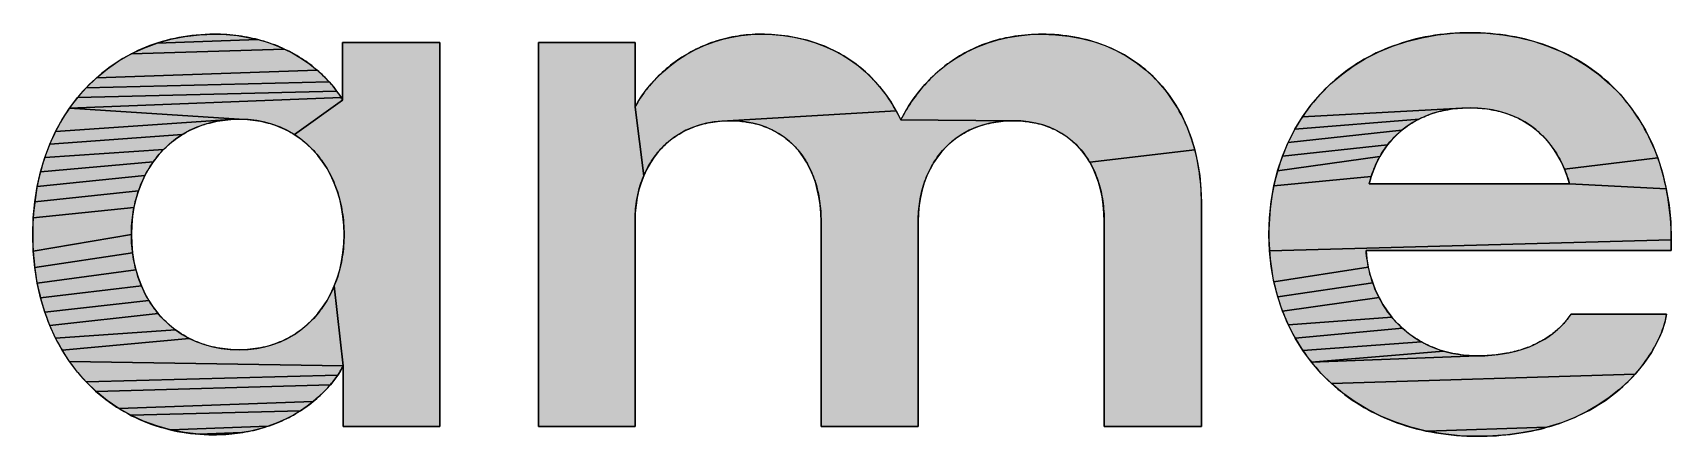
# Model space of a CAD drawing. Header units: millimetres. Extents: x 0 to 420, y 0 to 297.
# Drawn here: x 349.6 to 364.6, y 52.1 to 55.8 of the extents above; entities that cross this region are included whole.
import ezdxf

# ---------------------------------------------------------------- set-up
doc = ezdxf.new("R2010")
doc.units = ezdxf.units.MM
doc.header["$LTSCALE"] = 23.1
doc.layers.get('0').update_dxf_attribs({"linetype": 'CONTINUOUS'})

msp = doc.modelspace()

# ---------------------------------------------------------------- hatches: boundary and pattern name
at = {"linetype": 'CONTINUOUS'}
for points in [[(351.747, 55.714), (351.827, 55.685), (351.903, 55.652), (350.499, 55.607), (350.616, 55.661), (350.737, 55.706), (351.661, 55.739)], [(351.125, 55.782), (351.26, 55.788), (351.369, 55.784), (351.472, 55.775), (351.569, 55.759), (351.661, 55.739), (350.737, 55.706), (350.863, 55.741), (350.992, 55.767)], [(352.435, 55.183), (352.435, 55.711), (353.325, 55.711), (353.325, 52.193), (352.442, 52.193), (352.442, 52.749), (352.36, 53.481), (352.386, 53.553), (352.409, 53.628), (352.426, 53.705), (352.439, 53.785), (352.446, 53.868), (352.449, 53.952), (352.446, 54.037), (352.439, 54.119), (352.426, 54.199), (352.409, 54.276), (352.386, 54.351), (352.36, 54.423), (352.328, 54.492), (352.293, 54.557), (352.253, 54.619), (352.209, 54.677), (352.161, 54.731), (352.109, 54.781), (352.054, 54.827), (351.995, 54.868)], [(355.114, 54.07), (355.114, 52.193), (354.231, 52.193), (354.231, 55.711), (355.114, 55.711), (355.114, 55.12), (355.194, 54.491), (355.17, 54.427), (355.15, 54.361), (355.134, 54.292), (355.123, 54.221), (355.116, 54.147)], [(356.268, 55.788), (356.372, 55.784), (356.473, 55.775), (356.571, 55.76), (356.666, 55.738), (356.757, 55.712), (356.845, 55.679), (356.929, 55.641), (357.01, 55.598), (357.086, 55.55), (357.159, 55.497), (357.228, 55.439), (357.292, 55.377), (357.352, 55.31), (357.408, 55.239), (357.459, 55.164), (357.505, 55.085), (355.909, 54.992), (355.837, 54.985), (355.768, 54.972), (355.702, 54.955), (355.639, 54.933), (355.58, 54.907), (355.523, 54.876), (355.469, 54.841), (355.419, 54.802), (355.372, 54.759), (355.329, 54.712), (355.29, 54.662), (355.254, 54.608), (355.222, 54.551), (355.194, 54.491), (355.114, 55.12), (355.142, 55.17), (355.175, 55.223), (355.215, 55.277), (355.261, 55.333), (355.313, 55.389), (355.37, 55.444), (355.434, 55.498), (355.503, 55.55), (355.578, 55.599), (355.66, 55.644), (355.747, 55.685), (355.839, 55.719), (355.918, 55.743), (356, 55.762), (356.085, 55.776), (356.175, 55.785)], [(358.84, 55.788), (358.965, 55.783), (359.086, 55.77), (359.201, 55.749), (359.312, 55.72), (359.418, 55.683), (359.519, 55.638), (359.614, 55.587), (359.704, 55.528), (359.789, 55.462), (359.867, 55.391), (359.94, 55.312), (360.006, 55.228), (360.066, 55.138), (360.12, 55.043), (360.167, 54.942), (360.207, 54.837), (360.24, 54.727), (359.278, 54.614), (359.244, 54.668), (359.206, 54.718), (359.165, 54.764), (359.121, 54.806), (359.072, 54.845), (359.021, 54.879), (358.967, 54.909), (358.909, 54.935), (358.848, 54.956), (358.784, 54.973), (358.718, 54.985), (358.648, 54.993), (358.576, 54.995), (357.547, 55.002), (357.58, 55.064), (357.618, 55.128), (357.662, 55.193), (357.712, 55.26), (357.768, 55.326), (357.83, 55.391), (357.899, 55.454), (357.975, 55.515), (358.057, 55.571), (358.146, 55.623), (358.243, 55.67), (358.347, 55.71), (358.436, 55.737), (358.529, 55.758), (358.628, 55.774), (358.731, 55.784)], [(362.609, 55.796), (362.761, 55.801), (362.913, 55.796), (363.061, 55.781), (363.204, 55.757), (363.342, 55.723), (363.474, 55.679), (363.6, 55.627), (363.72, 55.566), (363.834, 55.496), (363.941, 55.418), (364.041, 55.331), (364.134, 55.237), (364.219, 55.135), (364.297, 55.025), (364.366, 54.909), (364.427, 54.785), (364.48, 54.654), (363.625, 54.552), (363.597, 54.614), (363.565, 54.673), (363.531, 54.728), (363.493, 54.779), (363.453, 54.828), (363.409, 54.872), (363.363, 54.913), (363.314, 54.951), (363.262, 54.984), (363.207, 55.014), (363.15, 55.04), (363.091, 55.062), (363.029, 55.08), (362.965, 55.095), (362.899, 55.105), (362.831, 55.111), (362.761, 55.113), (362.686, 55.111), (361.226, 55.031), (361.304, 55.138), (361.39, 55.239), (361.483, 55.332), (361.583, 55.417), (361.69, 55.495), (361.804, 55.564), (361.924, 55.626), (362.05, 55.678), (362.182, 55.722), (362.319, 55.756), (362.462, 55.781)], [(351.973, 55.617), (352.058, 55.566), (352.135, 55.513), (352.203, 55.459), (350.181, 55.388), (350.282, 55.47), (350.388, 55.543), (350.499, 55.607), (351.903, 55.652)], [(352.262, 55.404), (352.312, 55.352), (350.088, 55.297), (350.181, 55.388), (352.203, 55.459)], [(352.404, 55.235), (352.422, 55.207), (349.935, 55.111), (350.008, 55.208), (352.381, 55.267)], [(352.355, 55.302), (352.381, 55.267), (350.008, 55.208), (350.088, 55.297), (352.312, 55.352)], [(349.868, 55.007), (349.935, 55.111), (351.489, 55.009), (351.405, 55.006), (349.807, 54.897)], [(352.435, 55.183), (351.995, 54.868), (351.932, 54.904), (351.866, 54.935), (351.797, 54.961), (351.724, 54.982), (351.649, 54.997), (351.57, 55.006), (351.489, 55.009), (349.935, 55.111), (352.422, 55.207)], [(356.055, 54.993), (355.983, 54.995), (355.909, 54.992), (357.505, 55.085), (357.547, 55.002), (358.576, 54.995), (358.502, 54.992), (358.43, 54.985), (358.362, 54.972), (358.296, 54.955), (358.233, 54.933), (358.173, 54.907), (358.116, 54.876), (358.063, 54.841), (358.012, 54.802), (357.966, 54.759), (357.922, 54.712), (357.883, 54.662), (357.847, 54.608), (357.815, 54.551), (357.787, 54.491), (357.763, 54.427), (357.743, 54.361), (357.728, 54.292), (357.716, 54.221), (357.709, 54.147), (357.707, 54.07), (357.707, 52.193), (356.817, 52.193), (356.817, 54.07), (356.815, 54.148), (356.809, 54.224), (356.798, 54.297), (356.783, 54.366), (356.765, 54.433), (356.742, 54.497), (356.715, 54.557), (356.685, 54.614), (356.651, 54.668), (356.613, 54.718), (356.572, 54.764), (356.527, 54.806), (356.479, 54.845), (356.428, 54.879), (356.373, 54.909), (356.316, 54.935), (356.255, 54.956), (356.191, 54.973), (356.124, 54.985)], [(362.352, 55.037), (362.294, 55.01), (361.156, 54.917), (361.226, 55.031), (362.686, 55.111), (362.614, 55.104), (362.545, 55.094), (362.478, 55.079), (362.414, 55.06)], [(351.032, 54.904), (350.968, 54.868), (349.754, 54.781), (349.807, 54.897), (351.405, 55.006), (351.324, 54.997), (351.246, 54.982), (351.172, 54.961), (351.1, 54.935)], [(362.185, 54.946), (362.136, 54.908), (361.095, 54.796), (361.156, 54.917), (362.294, 55.01), (362.238, 54.98)], [(350.85, 54.781), (350.797, 54.731), (349.708, 54.658), (349.754, 54.781), (350.968, 54.868), (350.907, 54.827)], [(361.969, 54.722), (361.935, 54.667), (360.998, 54.537), (361.042, 54.669), (362.005, 54.773)], [(362.046, 54.822), (362.005, 54.773), (361.042, 54.669), (361.095, 54.796), (362.136, 54.908), (362.089, 54.866)], [(350.662, 54.557), (350.625, 54.492), (349.639, 54.393), (349.669, 54.528), (350.702, 54.619)], [(350.748, 54.677), (350.702, 54.619), (349.669, 54.528), (349.708, 54.658), (350.797, 54.731)], [(360.24, 54.727), (360.266, 54.612), (360.285, 54.493), (360.296, 54.37), (360.3, 54.244), (360.3, 52.193), (359.41, 52.193), (359.41, 54.07), (359.408, 54.148), (359.402, 54.224), (359.391, 54.297), (359.376, 54.366), (359.358, 54.433), (359.335, 54.497), (359.308, 54.557), (359.278, 54.614)], [(361.878, 54.548), (361.855, 54.485), (360.964, 54.398), (360.998, 54.537), (361.935, 54.667), (361.905, 54.609)], [(364.48, 54.654), (364.523, 54.516), (364.558, 54.372), (363.671, 54.418), (363.65, 54.487), (363.625, 54.552)], [(350.593, 54.423), (350.566, 54.351), (349.617, 54.252), (349.639, 54.393), (350.625, 54.492)], [(363.671, 54.418), (364.558, 54.372), (364.583, 54.222), (364.598, 54.066), (364.603, 53.903), (360.923, 53.803), (360.918, 53.952), (360.923, 54.106), (360.939, 54.255), (360.964, 54.398), (361.855, 54.485), (361.836, 54.418)], [(350.543, 54.276), (350.525, 54.199), (349.603, 54.105), (349.617, 54.252), (350.566, 54.351)], [(350.513, 54.119), (350.505, 54.037), (350.502, 53.952), (349.603, 53.798), (349.598, 53.952), (349.603, 54.105), (350.525, 54.199)], [(350.505, 53.868), (350.513, 53.785), (349.617, 53.649), (349.603, 53.798), (350.502, 53.952)], [(364.603, 53.903), (364.603, 53.806), (361.808, 53.806), (361.816, 53.729), (361.829, 53.653), (360.964, 53.517), (360.939, 53.658), (360.923, 53.803)], [(350.525, 53.705), (350.543, 53.628), (349.639, 53.507), (349.617, 53.649), (350.513, 53.785)], [(350.566, 53.553), (350.593, 53.481), (349.669, 53.371), (349.639, 53.507), (350.543, 53.628)], [(361.847, 53.58), (361.869, 53.509), (360.999, 53.381), (360.964, 53.517), (361.829, 53.653)], [(350.625, 53.412), (350.662, 53.347), (349.708, 53.241), (349.669, 53.371), (350.593, 53.481)], [(351.489, 52.895), (351.57, 52.898), (351.649, 52.907), (351.724, 52.922), (351.797, 52.943), (351.866, 52.969), (351.932, 53), (351.995, 53.036), (352.054, 53.077), (352.109, 53.123), (352.161, 53.173), (352.209, 53.227), (352.253, 53.285), (352.293, 53.347), (352.328, 53.412), (352.36, 53.481), (352.442, 52.749), (349.934, 52.787), (349.868, 52.891), (351.032, 53), (351.1, 52.969), (351.172, 52.943), (351.246, 52.922), (351.324, 52.907), (351.405, 52.898)], [(361.896, 53.44), (361.927, 53.374), (361.043, 53.249), (360.999, 53.381), (361.869, 53.509)], [(350.702, 53.285), (350.748, 53.227), (349.754, 53.118), (349.708, 53.241), (350.662, 53.347)], [(362.001, 53.252), (362.044, 53.195), (361.097, 53.123), (361.043, 53.249), (361.927, 53.374), (361.962, 53.311)], [(350.85, 53.123), (350.907, 53.077), (349.807, 53.001), (349.754, 53.118), (350.748, 53.227), (350.797, 53.173)], [(362.091, 53.142), (362.141, 53.093), (361.159, 53.003), (361.097, 53.123), (362.044, 53.195)], [(363.67, 53.2), (363.685, 53.222), (364.561, 53.222), (364.544, 53.145), (364.516, 53.059), (364.475, 52.967), (364.421, 52.87), (364.353, 52.771), (364.272, 52.672), (361.493, 52.585), (361.397, 52.679), (361.309, 52.781), (362.83, 52.84), (362.896, 52.841), (362.959, 52.845), (363.019, 52.851), (363.075, 52.86), (363.129, 52.87), (363.192, 52.886), (363.251, 52.904), (363.306, 52.924), (363.356, 52.946), (363.403, 52.97), (363.445, 52.994), (363.484, 53.02), (363.519, 53.045), (363.561, 53.08), (363.596, 53.113), (363.626, 53.145), (363.651, 53.174)], [(350.968, 53.036), (351.032, 53), (349.868, 52.891), (349.807, 53.001), (350.907, 53.077)], [(362.254, 53.006), (362.315, 52.968), (361.23, 52.889), (361.159, 53.003), (362.141, 53.093), (362.196, 53.047)], [(362.447, 52.907), (362.518, 52.883), (361.309, 52.781), (361.23, 52.889), (362.315, 52.968), (362.379, 52.935)], [(362.83, 52.84), (361.309, 52.781), (362.518, 52.883), (362.592, 52.864), (362.668, 52.851), (362.748, 52.843)], [(352.413, 52.696), (352.391, 52.663), (350.087, 52.602), (350.008, 52.691), (349.934, 52.787), (352.442, 52.749), (352.429, 52.725)], [(364.202, 52.599), (364.123, 52.527), (364.036, 52.458), (363.94, 52.393), (363.835, 52.332), (363.721, 52.276), (363.597, 52.227), (363.464, 52.185), (362.363, 52.15), (362.219, 52.186), (362.081, 52.231), (361.949, 52.285), (361.825, 52.348), (361.707, 52.419), (361.596, 52.498), (361.493, 52.585), (364.272, 52.672)], [(352.366, 52.627), (352.324, 52.575), (350.18, 52.512), (350.087, 52.602), (352.391, 52.663)], [(352.274, 52.52), (352.216, 52.464), (352.166, 52.421), (350.386, 52.358), (350.28, 52.43), (350.18, 52.512), (352.324, 52.575)], [(352.111, 52.378), (352.051, 52.337), (350.497, 52.295), (350.386, 52.358), (352.166, 52.421)], [(351.985, 52.297), (351.914, 52.26), (351.837, 52.226), (351.755, 52.195), (350.859, 52.162), (350.734, 52.197), (350.613, 52.241), (350.497, 52.295), (352.051, 52.337)], [(351.666, 52.168), (351.592, 52.151), (351.513, 52.136), (351.119, 52.122), (350.987, 52.137), (350.859, 52.162), (351.755, 52.195)], [(351.43, 52.126), (351.344, 52.119), (351.253, 52.117), (351.119, 52.122), (351.513, 52.136)], [(363.35, 52.156), (363.23, 52.134), (363.103, 52.117), (362.97, 52.106), (362.83, 52.103), (362.669, 52.108), (362.513, 52.124), (362.363, 52.15), (363.464, 52.185)]]:
    msp.add_hatch(color=7, dxfattribs=at).paths.add_polyline_path(points)

# ---------------------------------------------------------------- linework, layer by layer
at = {"color": 7, "linetype": 'CONTINUOUS'}
for p, q in [((353.325, 55.711), (352.435, 55.711)), ((352.435, 55.711), (352.435, 55.183)), ((353.325, 52.193), (353.325, 55.711)), ((355.114, 55.711), (354.231, 55.711)), ((354.231, 55.711), (354.231, 52.193)), ((355.114, 55.12), (355.114, 55.711)), ((363.671, 54.418), (361.836, 54.418)), ((360.3, 52.193), (360.3, 54.244)), ((355.114, 52.193), (355.114, 54.07)), ((356.817, 54.07), (356.817, 52.193)), ((357.707, 52.193), (357.707, 54.07)), ((359.41, 54.07), (359.41, 52.193)), ((364.603, 53.806), (364.603, 53.903)), ((361.808, 53.806), (364.603, 53.806)), ((364.561, 53.222), (363.685, 53.222)), ((352.442, 52.749), (352.442, 52.193)), ((352.442, 52.193), (353.325, 52.193)), ((354.231, 52.193), (355.114, 52.193)), ((356.817, 52.193), (357.707, 52.193)), ((359.41, 52.193), (360.3, 52.193))]:
    msp.add_line(p, q, dxfattribs=at)
for points in [[(351.26, 55.788), (351.219, 55.787), (351.178, 55.786), (351.137, 55.783), (351.096, 55.78), (351.056, 55.776), (351.016, 55.771), (350.976, 55.764), (350.937, 55.757), (350.898, 55.749), (350.859, 55.741), (350.821, 55.731), (350.783, 55.72), (350.745, 55.709), (350.708, 55.696), (350.671, 55.683), (350.634, 55.669), (350.598, 55.653), (350.562, 55.638), (350.527, 55.621), (350.493, 55.603), (350.458, 55.584), (350.424, 55.565), (350.391, 55.545), (350.358, 55.524), (350.326, 55.502), (350.294, 55.479), (350.263, 55.456), (350.232, 55.431), (350.202, 55.406), (350.173, 55.38), (350.144, 55.353), (350.115, 55.326), (350.088, 55.297), (350.061, 55.269), (350.036, 55.24), (350.011, 55.21), (349.986, 55.18), (349.962, 55.149), (349.939, 55.117), (349.917, 55.084), (349.895, 55.051), (349.873, 55.017), (349.853, 54.982), (349.833, 54.947), (349.814, 54.911), (349.796, 54.874), (349.778, 54.836), (349.761, 54.798), (349.745, 54.759), (349.73, 54.72), (349.715, 54.68), (349.702, 54.639), (349.689, 54.598), (349.677, 54.556), (349.665, 54.513), (349.655, 54.469), (349.645, 54.425), (349.637, 54.381), (349.629, 54.336), (349.622, 54.29), (349.616, 54.243), (349.61, 54.196), (349.606, 54.149), (349.603, 54.1), (349.6, 54.052), (349.599, 54.002), (349.598, 53.952)], [(351.747, 55.714), (351.827, 55.685), (351.903, 55.652), (350.499, 55.607), (350.616, 55.661), (350.737, 55.706), (351.661, 55.739), (351.747, 55.714)], [(351.125, 55.782), (351.26, 55.788), (351.369, 55.784), (351.472, 55.775), (351.569, 55.759), (351.661, 55.739), (350.737, 55.706), (350.863, 55.741), (350.992, 55.767), (351.125, 55.782)], [(352.435, 55.183), (352.431, 55.19), (352.427, 55.197), (352.423, 55.205), (352.418, 55.213), (352.412, 55.222), (352.407, 55.23), (352.401, 55.24), (352.394, 55.249), (352.387, 55.259), (352.38, 55.269), (352.372, 55.28), (352.364, 55.291), (352.355, 55.302), (352.345, 55.314), (352.335, 55.326), (352.324, 55.339), (352.312, 55.352), (352.3, 55.365), (352.288, 55.378), (352.275, 55.391), (352.262, 55.404), (352.248, 55.418), (352.233, 55.431), (352.218, 55.445), (352.203, 55.459), (352.186, 55.472), (352.17, 55.486), (352.153, 55.5), (352.135, 55.513), (352.117, 55.527), (352.098, 55.54), (352.078, 55.553), (352.058, 55.566), (352.038, 55.579), (352.017, 55.592), (351.995, 55.604), (351.973, 55.617), (351.952, 55.628), (351.93, 55.639), (351.908, 55.649), (351.886, 55.66), (351.863, 55.67), (351.839, 55.68), (351.815, 55.689), (351.791, 55.698), (351.766, 55.707), (351.74, 55.716), (351.714, 55.724), (351.688, 55.731), (351.661, 55.739), (351.637, 55.745), (351.612, 55.75), (351.588, 55.756), (351.563, 55.76), (351.537, 55.765), (351.511, 55.769), (351.485, 55.773), (351.458, 55.776), (351.431, 55.779), (351.404, 55.782), (351.376, 55.784), (351.347, 55.785), (351.319, 55.787), (351.29, 55.787), (351.26, 55.788)], [(352.435, 55.183), (352.435, 55.711), (353.325, 55.711), (353.325, 52.193), (352.442, 52.193), (352.442, 52.749), (352.36, 53.481), (352.386, 53.553), (352.409, 53.628), (352.426, 53.705), (352.439, 53.785), (352.446, 53.868), (352.449, 53.952), (352.446, 54.037), (352.439, 54.119), (352.426, 54.199), (352.409, 54.276), (352.386, 54.351), (352.36, 54.423), (352.328, 54.492), (352.293, 54.557), (352.253, 54.619), (352.209, 54.677), (352.161, 54.731), (352.109, 54.781), (352.054, 54.827), (351.995, 54.868), (352.435, 55.183)], [(355.114, 54.07), (355.114, 52.193), (354.231, 52.193), (354.231, 55.711), (355.114, 55.711), (355.114, 55.12), (355.194, 54.491), (355.17, 54.427), (355.15, 54.361), (355.134, 54.292), (355.123, 54.221), (355.116, 54.147), (355.114, 54.07)], [(356.268, 55.788), (356.372, 55.784), (356.473, 55.775), (356.571, 55.76), (356.666, 55.738), (356.757, 55.712), (356.845, 55.679), (356.929, 55.641), (357.01, 55.598), (357.086, 55.55), (357.159, 55.497), (357.228, 55.439), (357.292, 55.377), (357.352, 55.31), (357.408, 55.239), (357.459, 55.164), (357.505, 55.085), (355.909, 54.992), (355.837, 54.985), (355.768, 54.972), (355.702, 54.955), (355.639, 54.933), (355.58, 54.907), (355.523, 54.876), (355.469, 54.841), (355.419, 54.802), (355.372, 54.759), (355.329, 54.712), (355.29, 54.662), (355.254, 54.608), (355.222, 54.551), (355.194, 54.491), (355.114, 55.12), (355.142, 55.17), (355.175, 55.223), (355.215, 55.277), (355.261, 55.333), (355.313, 55.389), (355.37, 55.444), (355.434, 55.498), (355.503, 55.55), (355.578, 55.599), (355.66, 55.644), (355.747, 55.685), (355.839, 55.719), (355.918, 55.743), (356, 55.762), (356.085, 55.776), (356.175, 55.785), (356.268, 55.788)], [(356.268, 55.788), (356.24, 55.787), (356.213, 55.787), (356.186, 55.785), (356.159, 55.783), (356.132, 55.781), (356.106, 55.778), (356.08, 55.775), (356.055, 55.771), (356.03, 55.767), (356.005, 55.763), (355.98, 55.758), (355.956, 55.752), (355.932, 55.747), (355.908, 55.74), (355.885, 55.734), (355.862, 55.727), (355.839, 55.719), (355.814, 55.711), (355.789, 55.702), (355.765, 55.692), (355.741, 55.682), (355.717, 55.672), (355.694, 55.661), (355.671, 55.65), (355.648, 55.639), (355.626, 55.627), (355.605, 55.615), (355.584, 55.602), (355.563, 55.59), (355.543, 55.577), (355.523, 55.564), (355.503, 55.55), (355.481, 55.535), (355.46, 55.519), (355.439, 55.503), (355.419, 55.486), (355.399, 55.47), (355.38, 55.453), (355.361, 55.436), (355.343, 55.419), (355.325, 55.402), (355.308, 55.385), (355.292, 55.367), (355.276, 55.35), (355.261, 55.333), (355.246, 55.316), (355.232, 55.299), (355.218, 55.282), (355.205, 55.265), (355.193, 55.248), (355.181, 55.231), (355.17, 55.214), (355.159, 55.198), (355.149, 55.182), (355.139, 55.166), (355.13, 55.151), (355.122, 55.135), (355.114, 55.12)], [(357.547, 55.002), (357.535, 55.028), (357.522, 55.053), (357.509, 55.078), (357.496, 55.102), (357.482, 55.126), (357.468, 55.15), (357.453, 55.173), (357.438, 55.197), (357.422, 55.219), (357.406, 55.242), (357.389, 55.264), (357.373, 55.285), (357.355, 55.306), (357.338, 55.327), (357.319, 55.347), (357.301, 55.367), (357.282, 55.387), (357.263, 55.406), (357.243, 55.425), (357.223, 55.443), (357.202, 55.461), (357.181, 55.479), (357.16, 55.496), (357.139, 55.513), (357.117, 55.529), (357.094, 55.544), (357.071, 55.56), (357.048, 55.575), (357.025, 55.589), (357.001, 55.603), (356.977, 55.616), (356.952, 55.629), (356.928, 55.642), (356.902, 55.654), (356.877, 55.665), (356.851, 55.677), (356.825, 55.687), (356.798, 55.697), (356.771, 55.707), (356.744, 55.716), (356.717, 55.724), (356.689, 55.732), (356.661, 55.74), (356.632, 55.747), (356.604, 55.753), (356.574, 55.759), (356.545, 55.764), (356.515, 55.769), (356.486, 55.773), (356.455, 55.777), (356.425, 55.78), (356.394, 55.783), (356.363, 55.785), (356.332, 55.786), (356.3, 55.787), (356.268, 55.788)], [(358.84, 55.788), (358.965, 55.783), (359.086, 55.77), (359.201, 55.749), (359.312, 55.72), (359.418, 55.683), (359.519, 55.638), (359.614, 55.587), (359.704, 55.528), (359.789, 55.462), (359.867, 55.391), (359.94, 55.312), (360.006, 55.228), (360.066, 55.138), (360.12, 55.043), (360.167, 54.942), (360.207, 54.837), (360.24, 54.727), (359.278, 54.614), (359.244, 54.668), (359.206, 54.718), (359.165, 54.764), (359.121, 54.806), (359.072, 54.845), (359.021, 54.879), (358.967, 54.909), (358.909, 54.935), (358.848, 54.956), (358.784, 54.973), (358.718, 54.985), (358.648, 54.993), (358.576, 54.995), (357.547, 55.002), (357.58, 55.064), (357.618, 55.128), (357.662, 55.193), (357.712, 55.26), (357.768, 55.326), (357.83, 55.391), (357.899, 55.454), (357.975, 55.515), (358.057, 55.571), (358.146, 55.623), (358.243, 55.67), (358.347, 55.71), (358.436, 55.737), (358.529, 55.758), (358.628, 55.774), (358.731, 55.784), (358.84, 55.788)], [(358.84, 55.788), (358.808, 55.787), (358.776, 55.786), (358.744, 55.785), (358.713, 55.783), (358.682, 55.78), (358.652, 55.777), (358.622, 55.773), (358.592, 55.769), (358.563, 55.765), (358.535, 55.759), (358.507, 55.754), (358.479, 55.747), (358.452, 55.741), (358.425, 55.734), (358.398, 55.726), (358.372, 55.718), (358.347, 55.71), (358.318, 55.7), (358.291, 55.689), (358.263, 55.678), (358.236, 55.667), (358.21, 55.655), (358.184, 55.643), (358.159, 55.63), (358.134, 55.617), (358.11, 55.603), (358.086, 55.589), (358.063, 55.575), (358.04, 55.56), (358.018, 55.545), (357.996, 55.53), (357.975, 55.515), (357.951, 55.497), (357.928, 55.478), (357.905, 55.459), (357.883, 55.44), (357.861, 55.421), (357.841, 55.401), (357.82, 55.381), (357.801, 55.361), (357.782, 55.341), (357.764, 55.321), (357.746, 55.301), (357.729, 55.28), (357.712, 55.26), (357.695, 55.238), (357.678, 55.215), (357.662, 55.193), (357.647, 55.171), (357.632, 55.149), (357.618, 55.128), (357.605, 55.106), (357.592, 55.085), (357.58, 55.064), (357.568, 55.043), (357.557, 55.022), (357.547, 55.002)], [(360.3, 54.244), (360.3, 54.283), (360.299, 54.323), (360.297, 54.361), (360.294, 54.4), (360.291, 54.438), (360.287, 54.475), (360.282, 54.513), (360.277, 54.55), (360.271, 54.586), (360.264, 54.622), (360.257, 54.658), (360.248, 54.693), (360.24, 54.728), (360.23, 54.763), (360.22, 54.797), (360.209, 54.83), (360.197, 54.864), (360.185, 54.896), (360.172, 54.929), (360.159, 54.96), (360.145, 54.992), (360.13, 55.023), (360.114, 55.053), (360.098, 55.083), (360.082, 55.112), (360.064, 55.141), (360.046, 55.169), (360.028, 55.197), (360.009, 55.224), (359.989, 55.251), (359.969, 55.277), (359.948, 55.303), (359.926, 55.328), (359.904, 55.352), (359.881, 55.376), (359.858, 55.399), (359.834, 55.422), (359.81, 55.444), (359.785, 55.466), (359.759, 55.486), (359.733, 55.507), (359.707, 55.526), (359.68, 55.545), (359.652, 55.563), (359.624, 55.581), (359.595, 55.598), (359.566, 55.614), (359.536, 55.63), (359.506, 55.645), (359.475, 55.659), (359.444, 55.673), (359.412, 55.685), (359.38, 55.697), (359.347, 55.709), (359.314, 55.719), (359.28, 55.729), (359.246, 55.738), (359.211, 55.747), (359.176, 55.755), (359.141, 55.761), (359.105, 55.767), (359.068, 55.773), (359.031, 55.777), (358.994, 55.781), (358.956, 55.784), (358.918, 55.786), (358.879, 55.787), (358.84, 55.788)], [(362.761, 55.801), (362.713, 55.801), (362.666, 55.799), (362.62, 55.797), (362.574, 55.794), (362.528, 55.789), (362.483, 55.784), (362.438, 55.778), (362.394, 55.771), (362.35, 55.763), (362.307, 55.754), (362.264, 55.744), (362.222, 55.733), (362.18, 55.721), (362.139, 55.709), (362.098, 55.695), (362.058, 55.681), (362.018, 55.666), (361.979, 55.65), (361.94, 55.633), (361.902, 55.616), (361.865, 55.597), (361.828, 55.578), (361.792, 55.558), (361.756, 55.537), (361.721, 55.515), (361.687, 55.493), (361.653, 55.47), (361.62, 55.446), (361.588, 55.421), (361.556, 55.395), (361.525, 55.369), (361.494, 55.342), (361.464, 55.314), (361.435, 55.286), (361.407, 55.257), (361.379, 55.227), (361.352, 55.197), (361.326, 55.165), (361.3, 55.134), (361.276, 55.101), (361.252, 55.068), (361.228, 55.034), (361.206, 55), (361.184, 54.964), (361.163, 54.929), (361.143, 54.892), (361.124, 54.855), (361.105, 54.818), (361.087, 54.78), (361.071, 54.741), (361.055, 54.702), (361.039, 54.662), (361.025, 54.621), (361.012, 54.58), (360.999, 54.539), (360.987, 54.496), (360.976, 54.454), (360.966, 54.411), (360.957, 54.367), (360.949, 54.323), (360.942, 54.278), (360.936, 54.233), (360.93, 54.187), (360.926, 54.141), (360.923, 54.095), (360.92, 54.048), (360.919, 54), (360.918, 53.952)], [(362.609, 55.796), (362.761, 55.801), (362.913, 55.796), (363.061, 55.781), (363.204, 55.757), (363.342, 55.723), (363.474, 55.679), (363.6, 55.627), (363.72, 55.566), (363.834, 55.496), (363.941, 55.418), (364.041, 55.331), (364.134, 55.237), (364.219, 55.135), (364.297, 55.025), (364.366, 54.909), (364.427, 54.785), (364.48, 54.654), (363.625, 54.552), (363.597, 54.614), (363.565, 54.673), (363.531, 54.728), (363.493, 54.779), (363.453, 54.828), (363.409, 54.872), (363.363, 54.913), (363.314, 54.951), (363.262, 54.984), (363.207, 55.014), (363.15, 55.04), (363.091, 55.062), (363.029, 55.08), (362.965, 55.095), (362.899, 55.105), (362.831, 55.111), (362.761, 55.113), (362.686, 55.111), (361.226, 55.031), (361.304, 55.138), (361.39, 55.239), (361.483, 55.332), (361.583, 55.417), (361.69, 55.495), (361.804, 55.564), (361.924, 55.626), (362.05, 55.678), (362.182, 55.722), (362.319, 55.756), (362.462, 55.781), (362.609, 55.796)], [(364.603, 53.903), (364.602, 53.954), (364.601, 54.004), (364.598, 54.054), (364.595, 54.103), (364.591, 54.151), (364.585, 54.199), (364.579, 54.247), (364.572, 54.293), (364.564, 54.339), (364.555, 54.385), (364.545, 54.43), (364.534, 54.474), (364.523, 54.518), (364.51, 54.561), (364.497, 54.604), (364.483, 54.646), (364.467, 54.687), (364.452, 54.728), (364.435, 54.768), (364.417, 54.807), (364.399, 54.846), (364.379, 54.884), (364.359, 54.921), (364.339, 54.958), (364.317, 54.993), (364.295, 55.029), (364.271, 55.063), (364.247, 55.097), (364.223, 55.13), (364.197, 55.163), (364.171, 55.195), (364.144, 55.226), (364.117, 55.256), (364.088, 55.285), (364.059, 55.314), (364.03, 55.342), (363.999, 55.369), (363.968, 55.396), (363.936, 55.421), (363.904, 55.446), (363.871, 55.47), (363.837, 55.494), (363.803, 55.516), (363.768, 55.538), (363.732, 55.559), (363.696, 55.579), (363.659, 55.598), (363.622, 55.617), (363.584, 55.634), (363.545, 55.651), (363.506, 55.667), (363.466, 55.682), (363.426, 55.696), (363.385, 55.71), (363.344, 55.722), (363.302, 55.734), (363.259, 55.744), (363.216, 55.754), (363.173, 55.763), (363.129, 55.771), (363.085, 55.778), (363.04, 55.784), (362.994, 55.789), (362.949, 55.794), (362.902, 55.797), (362.855, 55.799), (362.808, 55.801), (362.761, 55.801)], [(351.973, 55.617), (352.058, 55.566), (352.135, 55.513), (352.203, 55.459), (350.181, 55.388), (350.282, 55.47), (350.388, 55.543), (350.499, 55.607), (351.903, 55.652), (351.973, 55.617)], [(352.262, 55.404), (352.312, 55.352), (350.088, 55.297), (350.181, 55.388), (352.203, 55.459), (352.262, 55.404)], [(352.404, 55.235), (352.422, 55.207), (349.935, 55.111), (350.008, 55.208), (352.381, 55.267), (352.404, 55.235)], [(352.355, 55.302), (352.381, 55.267), (350.008, 55.208), (350.088, 55.297), (352.312, 55.352), (352.355, 55.302)], [(349.868, 55.007), (349.935, 55.111), (351.489, 55.009), (351.405, 55.006), (349.807, 54.897), (349.868, 55.007)], [(352.435, 55.183), (351.995, 54.868), (351.932, 54.904), (351.866, 54.935), (351.797, 54.961), (351.724, 54.982), (351.649, 54.997), (351.57, 55.006), (351.489, 55.009), (349.935, 55.111), (352.422, 55.207), (352.435, 55.183)], [(356.055, 54.993), (355.983, 54.995), (355.909, 54.992), (357.505, 55.085), (357.547, 55.002), (358.576, 54.995), (358.502, 54.992), (358.43, 54.985), (358.362, 54.972), (358.296, 54.955), (358.233, 54.933), (358.173, 54.907), (358.116, 54.876), (358.063, 54.841), (358.012, 54.802), (357.966, 54.759), (357.922, 54.712), (357.883, 54.662), (357.847, 54.608), (357.815, 54.551), (357.787, 54.491), (357.763, 54.427), (357.743, 54.361), (357.728, 54.292), (357.716, 54.221), (357.709, 54.147), (357.707, 54.07), (357.707, 52.193), (356.817, 52.193), (356.817, 54.07), (356.815, 54.148), (356.809, 54.224), (356.798, 54.297), (356.783, 54.366), (356.765, 54.433), (356.742, 54.497), (356.715, 54.557), (356.685, 54.614), (356.651, 54.668), (356.613, 54.718), (356.572, 54.764), (356.527, 54.806), (356.479, 54.845), (356.428, 54.879), (356.373, 54.909), (356.316, 54.935), (356.255, 54.956), (356.191, 54.973), (356.124, 54.985), (356.055, 54.993)], [(362.352, 55.037), (362.294, 55.01), (361.156, 54.917), (361.226, 55.031), (362.686, 55.111), (362.614, 55.104), (362.545, 55.094), (362.478, 55.079), (362.414, 55.06), (362.352, 55.037)], [(361.836, 54.418), (361.842, 54.439), (361.848, 54.46), (361.854, 54.48), (361.861, 54.501), (361.868, 54.52), (361.875, 54.54), (361.883, 54.56), (361.891, 54.579), (361.899, 54.598), (361.908, 54.616), (361.917, 54.634), (361.927, 54.652), (361.937, 54.67), (361.947, 54.687), (361.957, 54.704), (361.968, 54.721), (361.979, 54.737), (361.99, 54.753), (362.002, 54.769), (362.014, 54.785), (362.027, 54.8), (362.039, 54.815), (362.052, 54.829), (362.066, 54.843), (362.079, 54.857), (362.093, 54.871), (362.108, 54.884), (362.122, 54.897), (362.137, 54.909), (362.152, 54.921), (362.168, 54.933), (362.184, 54.944), (362.2, 54.956), (362.216, 54.966), (362.233, 54.977), (362.25, 54.987), (362.267, 54.996), (362.284, 55.006), (362.302, 55.015), (362.32, 55.023), (362.339, 55.031), (362.357, 55.039), (362.376, 55.047), (362.395, 55.054), (362.415, 55.06), (362.434, 55.067), (362.454, 55.073), (362.475, 55.078), (362.495, 55.083), (362.516, 55.088), (362.537, 55.092), (362.558, 55.096), (362.58, 55.1), (362.601, 55.103), (362.623, 55.106), (362.646, 55.108), (362.668, 55.11), (362.691, 55.111), (362.714, 55.112), (362.737, 55.113), (362.761, 55.113)], [(362.761, 55.113), (362.783, 55.113), (362.805, 55.112), (362.828, 55.111), (362.849, 55.11), (362.871, 55.108), (362.893, 55.106), (362.914, 55.103), (362.935, 55.1), (362.956, 55.096), (362.976, 55.093), (362.997, 55.088), (363.017, 55.084), (363.037, 55.078), (363.056, 55.073), (363.076, 55.067), (363.095, 55.061), (363.114, 55.054), (363.133, 55.047), (363.151, 55.04), (363.17, 55.032), (363.188, 55.024), (363.206, 55.015), (363.223, 55.006), (363.24, 54.997), (363.257, 54.987), (363.274, 54.977), (363.291, 54.966), (363.307, 54.955), (363.323, 54.944), (363.338, 54.932), (363.354, 54.92), (363.369, 54.908), (363.384, 54.895), (363.398, 54.882), (363.413, 54.869), (363.427, 54.855), (363.44, 54.841), (363.454, 54.826), (363.467, 54.811), (363.48, 54.796), (363.492, 54.78), (363.505, 54.764), (363.517, 54.748), (363.528, 54.731), (363.54, 54.714), (363.551, 54.697), (363.561, 54.679), (363.572, 54.661), (363.582, 54.643), (363.592, 54.624), (363.601, 54.605), (363.61, 54.585), (363.619, 54.566), (363.627, 54.545), (363.636, 54.525), (363.643, 54.504), (363.651, 54.483), (363.658, 54.462), (363.665, 54.44), (363.671, 54.418)], [(351.032, 54.904), (350.968, 54.868), (349.754, 54.781), (349.807, 54.897), (351.405, 55.006), (351.324, 54.997), (351.246, 54.982), (351.172, 54.961), (351.1, 54.935), (351.032, 54.904)], [(350.502, 53.952), (350.502, 53.978), (350.503, 54.005), (350.504, 54.03), (350.506, 54.056), (350.508, 54.082), (350.511, 54.107), (350.514, 54.132), (350.518, 54.157), (350.522, 54.181), (350.527, 54.206), (350.532, 54.23), (350.537, 54.254), (350.544, 54.278), (350.55, 54.301), (350.557, 54.324), (350.564, 54.347), (350.572, 54.369), (350.581, 54.392), (350.589, 54.414), (350.599, 54.435), (350.608, 54.457), (350.618, 54.478), (350.629, 54.499), (350.64, 54.519), (350.651, 54.539), (350.663, 54.559), (350.675, 54.579), (350.688, 54.598), (350.701, 54.616), (350.714, 54.635), (350.728, 54.653), (350.742, 54.67), (350.757, 54.688), (350.772, 54.705), (350.787, 54.721), (350.803, 54.737), (350.819, 54.753), (350.835, 54.768), (350.852, 54.783), (350.87, 54.798), (350.887, 54.812), (350.905, 54.825), (350.924, 54.839), (350.942, 54.851), (350.961, 54.864), (350.981, 54.876), (351, 54.887), (351.021, 54.898), (351.041, 54.908), (351.062, 54.918), (351.083, 54.928), (351.104, 54.937), (351.126, 54.945), (351.148, 54.953), (351.171, 54.961), (351.193, 54.968), (351.216, 54.974), (351.24, 54.98), (351.263, 54.985), (351.287, 54.99), (351.312, 54.995), (351.336, 54.998), (351.361, 55.001), (351.386, 55.004), (351.411, 55.006), (351.437, 55.008), (351.463, 55.008), (351.489, 55.009)], [(351.489, 55.009), (351.515, 55.008), (351.54, 55.008), (351.565, 55.006), (351.589, 55.004), (351.613, 55.001), (351.637, 54.998), (351.661, 54.995), (351.685, 54.99), (351.708, 54.985), (351.731, 54.98), (351.753, 54.974), (351.776, 54.968), (351.798, 54.961), (351.819, 54.953), (351.841, 54.945), (351.862, 54.937), (351.883, 54.928), (351.903, 54.918), (351.923, 54.908), (351.943, 54.898), (351.963, 54.887), (351.982, 54.876), (352.001, 54.864), (352.019, 54.851), (352.038, 54.839), (352.055, 54.825), (352.073, 54.812), (352.09, 54.798), (352.107, 54.783), (352.123, 54.768), (352.139, 54.753), (352.155, 54.737), (352.171, 54.721), (352.186, 54.705), (352.2, 54.688), (352.214, 54.67), (352.228, 54.653), (352.242, 54.635), (352.255, 54.616), (352.267, 54.598), (352.28, 54.579), (352.292, 54.559), (352.303, 54.539), (352.314, 54.519), (352.325, 54.499), (352.335, 54.478), (352.345, 54.457), (352.354, 54.435), (352.363, 54.414), (352.372, 54.392), (352.38, 54.369), (352.388, 54.347), (352.395, 54.324), (352.402, 54.301), (352.408, 54.278), (352.414, 54.254), (352.42, 54.23), (352.425, 54.206), (352.429, 54.181), (352.433, 54.157), (352.437, 54.132), (352.44, 54.107), (352.443, 54.082), (352.445, 54.056), (352.447, 54.03), (352.448, 54.005), (352.449, 53.978), (352.449, 53.952)], [(355.114, 54.07), (355.114, 54.094), (355.115, 54.118), (355.116, 54.141), (355.117, 54.164), (355.119, 54.187), (355.122, 54.21), (355.124, 54.232), (355.128, 54.255), (355.131, 54.277), (355.135, 54.298), (355.14, 54.32), (355.145, 54.341), (355.15, 54.362), (355.156, 54.383), (355.162, 54.403), (355.168, 54.424), (355.175, 54.444), (355.183, 54.463), (355.19, 54.483), (355.198, 54.502), (355.207, 54.52), (355.216, 54.539), (355.225, 54.557), (355.234, 54.575), (355.244, 54.592), (355.255, 54.61), (355.265, 54.627), (355.276, 54.643), (355.288, 54.66), (355.3, 54.676), (355.312, 54.691), (355.324, 54.706), (355.337, 54.721), (355.35, 54.736), (355.364, 54.75), (355.378, 54.764), (355.392, 54.778), (355.406, 54.791), (355.421, 54.804), (355.436, 54.816), (355.452, 54.828), (355.468, 54.84), (355.484, 54.851), (355.5, 54.862), (355.517, 54.872), (355.534, 54.882), (355.552, 54.892), (355.569, 54.901), (355.587, 54.91), (355.606, 54.919), (355.624, 54.927), (355.643, 54.934), (355.662, 54.942), (355.682, 54.948), (355.702, 54.955), (355.722, 54.96), (355.742, 54.966), (355.762, 54.971), (355.783, 54.975), (355.804, 54.979), (355.826, 54.983), (355.847, 54.986), (355.869, 54.989), (355.892, 54.991), (355.914, 54.993), (355.937, 54.994), (355.96, 54.995), (355.983, 54.995)], [(355.983, 54.995), (356.005, 54.995), (356.028, 54.994), (356.05, 54.993), (356.072, 54.991), (356.093, 54.989), (356.114, 54.987), (356.135, 54.983), (356.156, 54.98), (356.177, 54.976), (356.197, 54.972), (356.217, 54.967), (356.236, 54.962), (356.256, 54.956), (356.275, 54.95), (356.294, 54.943), (356.312, 54.936), (356.33, 54.929), (356.348, 54.921), (356.366, 54.913), (356.383, 54.904), (356.4, 54.895), (356.417, 54.885), (356.433, 54.876), (356.449, 54.865), (356.465, 54.855), (356.481, 54.844), (356.496, 54.832), (356.511, 54.82), (356.525, 54.808), (356.539, 54.795), (356.553, 54.782), (356.567, 54.769), (356.58, 54.755), (356.593, 54.741), (356.606, 54.727), (356.618, 54.712), (356.63, 54.697), (356.641, 54.681), (356.652, 54.665), (356.663, 54.649), (356.674, 54.633), (356.684, 54.616), (356.694, 54.599), (356.703, 54.581), (356.712, 54.563), (356.721, 54.545), (356.729, 54.527), (356.737, 54.508), (356.745, 54.489), (356.752, 54.469), (356.759, 54.449), (356.766, 54.429), (356.772, 54.409), (356.778, 54.388), (356.783, 54.367), (356.788, 54.346), (356.793, 54.325), (356.797, 54.303), (356.801, 54.281), (356.804, 54.259), (356.807, 54.236), (356.81, 54.213), (356.812, 54.19), (356.814, 54.166), (356.815, 54.143), (356.816, 54.119), (356.817, 54.095), (356.817, 54.07)], [(357.707, 54.07), (357.707, 54.094), (357.708, 54.118), (357.709, 54.141), (357.711, 54.164), (357.713, 54.187), (357.715, 54.21), (357.718, 54.232), (357.721, 54.255), (357.725, 54.277), (357.729, 54.298), (357.733, 54.32), (357.738, 54.341), (357.743, 54.362), (357.749, 54.383), (357.755, 54.403), (357.762, 54.424), (357.769, 54.444), (357.776, 54.463), (357.784, 54.483), (357.792, 54.502), (357.8, 54.52), (357.809, 54.539), (357.818, 54.557), (357.828, 54.575), (357.838, 54.592), (357.848, 54.61), (357.859, 54.627), (357.87, 54.643), (357.881, 54.66), (357.893, 54.676), (357.905, 54.691), (357.918, 54.706), (357.93, 54.721), (357.944, 54.736), (357.957, 54.75), (357.971, 54.764), (357.985, 54.778), (358, 54.791), (358.014, 54.804), (358.03, 54.816), (358.045, 54.828), (358.061, 54.84), (358.077, 54.851), (358.094, 54.862), (358.11, 54.872), (358.127, 54.882), (358.145, 54.892), (358.163, 54.901), (358.181, 54.91), (358.199, 54.919), (358.217, 54.927), (358.236, 54.934), (358.256, 54.942), (358.275, 54.948), (358.295, 54.955), (358.315, 54.96), (358.335, 54.966), (358.356, 54.971), (358.377, 54.975), (358.398, 54.979), (358.419, 54.983), (358.441, 54.986), (358.463, 54.989), (358.485, 54.991), (358.507, 54.993), (358.53, 54.994), (358.553, 54.995), (358.576, 54.995)], [(358.576, 54.995), (358.599, 54.995), (358.621, 54.994), (358.643, 54.993), (358.665, 54.991), (358.686, 54.989), (358.708, 54.987), (358.729, 54.983), (358.75, 54.98), (358.77, 54.976), (358.79, 54.972), (358.81, 54.967), (358.83, 54.962), (358.849, 54.956), (358.868, 54.95), (358.887, 54.943), (358.905, 54.936), (358.924, 54.929), (358.941, 54.921), (358.959, 54.913), (358.976, 54.904), (358.993, 54.895), (359.01, 54.885), (359.027, 54.876), (359.043, 54.865), (359.058, 54.855), (359.074, 54.844), (359.089, 54.832), (359.104, 54.82), (359.118, 54.808), (359.133, 54.795), (359.147, 54.782), (359.16, 54.769), (359.173, 54.755), (359.186, 54.741), (359.199, 54.727), (359.211, 54.712), (359.223, 54.697), (359.234, 54.681), (359.246, 54.665), (359.256, 54.649), (359.267, 54.633), (359.277, 54.616), (359.287, 54.599), (359.296, 54.581), (359.306, 54.563), (359.314, 54.545), (359.323, 54.527), (359.331, 54.508), (359.338, 54.489), (359.346, 54.469), (359.352, 54.449), (359.359, 54.429), (359.365, 54.409), (359.371, 54.388), (359.376, 54.367), (359.381, 54.346), (359.386, 54.325), (359.39, 54.303), (359.394, 54.281), (359.397, 54.259), (359.4, 54.236), (359.403, 54.213), (359.405, 54.19), (359.407, 54.166), (359.409, 54.143), (359.41, 54.119), (359.41, 54.095), (359.41, 54.07)], [(362.185, 54.946), (362.136, 54.908), (361.095, 54.796), (361.156, 54.917), (362.294, 55.01), (362.238, 54.98), (362.185, 54.946)], [(350.85, 54.781), (350.797, 54.731), (349.708, 54.658), (349.754, 54.781), (350.968, 54.868), (350.907, 54.827), (350.85, 54.781)], [(361.969, 54.722), (361.935, 54.667), (360.998, 54.537), (361.042, 54.669), (362.005, 54.773), (361.969, 54.722)], [(362.046, 54.822), (362.005, 54.773), (361.042, 54.669), (361.095, 54.796), (362.136, 54.908), (362.089, 54.866), (362.046, 54.822)], [(350.662, 54.557), (350.625, 54.492), (349.639, 54.393), (349.669, 54.528), (350.702, 54.619), (350.662, 54.557)], [(350.748, 54.677), (350.702, 54.619), (349.669, 54.528), (349.708, 54.658), (350.797, 54.731), (350.748, 54.677)], [(360.24, 54.727), (360.266, 54.612), (360.285, 54.493), (360.296, 54.37), (360.3, 54.244), (360.3, 52.193), (359.41, 52.193), (359.41, 54.07), (359.408, 54.148), (359.402, 54.224), (359.391, 54.297), (359.376, 54.366), (359.358, 54.433), (359.335, 54.497), (359.308, 54.557), (359.278, 54.614), (360.24, 54.727)], [(361.878, 54.548), (361.855, 54.485), (360.964, 54.398), (360.998, 54.537), (361.935, 54.667), (361.905, 54.609), (361.878, 54.548)], [(364.48, 54.654), (364.523, 54.516), (364.558, 54.372), (363.671, 54.418), (363.65, 54.487), (363.625, 54.552), (364.48, 54.654)], [(350.593, 54.423), (350.566, 54.351), (349.617, 54.252), (349.639, 54.393), (350.625, 54.492), (350.593, 54.423)], [(363.671, 54.418), (364.558, 54.372), (364.583, 54.222), (364.598, 54.066), (364.603, 53.903), (360.923, 53.803), (360.918, 53.952), (360.923, 54.106), (360.939, 54.255), (360.964, 54.398), (361.855, 54.485), (361.836, 54.418), (363.671, 54.418)], [(350.543, 54.276), (350.525, 54.199), (349.603, 54.105), (349.617, 54.252), (350.566, 54.351), (350.543, 54.276)], [(350.513, 54.119), (350.505, 54.037), (350.502, 53.952), (349.603, 53.798), (349.598, 53.952), (349.603, 54.105), (350.525, 54.199), (350.513, 54.119)], [(349.598, 53.952), (349.599, 53.903), (349.6, 53.854), (349.603, 53.806), (349.606, 53.759), (349.61, 53.712), (349.615, 53.666), (349.62, 53.62), (349.627, 53.575), (349.634, 53.531), (349.643, 53.487), (349.652, 53.444), (349.662, 53.401), (349.672, 53.359), (349.684, 53.318), (349.696, 53.277), (349.709, 53.237), (349.723, 53.198), (349.737, 53.159), (349.752, 53.121), (349.768, 53.083), (349.785, 53.047), (349.802, 53.01), (349.82, 52.975), (349.839, 52.94), (349.858, 52.906), (349.879, 52.872), (349.899, 52.84), (349.921, 52.807), (349.942, 52.776), (349.965, 52.745), (349.988, 52.715), (350.012, 52.686), (350.036, 52.657), (350.061, 52.629), (350.087, 52.602), (350.115, 52.573), (350.144, 52.544), (350.174, 52.517), (350.205, 52.49), (350.236, 52.465), (350.267, 52.44), (350.3, 52.416), (350.332, 52.393), (350.366, 52.371), (350.399, 52.35), (350.434, 52.329), (350.469, 52.31), (350.504, 52.291), (350.54, 52.274), (350.576, 52.257), (350.613, 52.241), (350.65, 52.226), (350.688, 52.212), (350.726, 52.199), (350.765, 52.187), (350.804, 52.176), (350.843, 52.166), (350.882, 52.157), (350.922, 52.148), (350.963, 52.141), (351.003, 52.134), (351.044, 52.129), (351.085, 52.125), (351.127, 52.121), (351.169, 52.119), (351.211, 52.117), (351.253, 52.117)], [(350.505, 53.868), (350.513, 53.785), (349.617, 53.649), (349.603, 53.798), (350.502, 53.952), (350.505, 53.868)], [(351.489, 52.895), (351.463, 52.895), (351.437, 52.896), (351.411, 52.898), (351.386, 52.9), (351.361, 52.903), (351.336, 52.906), (351.312, 52.909), (351.287, 52.914), (351.263, 52.919), (351.24, 52.924), (351.216, 52.93), (351.193, 52.936), (351.171, 52.943), (351.148, 52.951), (351.126, 52.959), (351.104, 52.967), (351.083, 52.976), (351.062, 52.986), (351.041, 52.996), (351.021, 53.006), (351, 53.017), (350.981, 53.028), (350.961, 53.04), (350.942, 53.053), (350.924, 53.065), (350.905, 53.079), (350.887, 53.092), (350.87, 53.106), (350.852, 53.121), (350.835, 53.136), (350.819, 53.151), (350.803, 53.167), (350.787, 53.183), (350.772, 53.199), (350.757, 53.216), (350.742, 53.234), (350.728, 53.251), (350.714, 53.269), (350.701, 53.288), (350.688, 53.307), (350.675, 53.326), (350.663, 53.345), (350.651, 53.365), (350.64, 53.385), (350.629, 53.405), (350.618, 53.426), (350.608, 53.447), (350.599, 53.469), (350.589, 53.49), (350.581, 53.512), (350.572, 53.535), (350.564, 53.557), (350.557, 53.58), (350.55, 53.603), (350.544, 53.627), (350.537, 53.65), (350.532, 53.674), (350.527, 53.698), (350.522, 53.723), (350.518, 53.747), (350.514, 53.772), (350.511, 53.797), (350.508, 53.823), (350.506, 53.848), (350.504, 53.874), (350.503, 53.9), (350.502, 53.926), (350.502, 53.952)], [(352.449, 53.952), (352.449, 53.926), (352.448, 53.9), (352.447, 53.874), (352.445, 53.848), (352.443, 53.823), (352.44, 53.797), (352.437, 53.772), (352.433, 53.747), (352.429, 53.723), (352.425, 53.698), (352.42, 53.674), (352.414, 53.65), (352.408, 53.627), (352.402, 53.603), (352.395, 53.58), (352.388, 53.557), (352.38, 53.535), (352.372, 53.512), (352.363, 53.49), (352.354, 53.469), (352.345, 53.447), (352.335, 53.426), (352.325, 53.405), (352.314, 53.385), (352.303, 53.365), (352.292, 53.345), (352.28, 53.326), (352.267, 53.307), (352.255, 53.288), (352.242, 53.269), (352.228, 53.251), (352.214, 53.234), (352.2, 53.216), (352.186, 53.199), (352.171, 53.183), (352.155, 53.167), (352.139, 53.151), (352.123, 53.136), (352.107, 53.121), (352.09, 53.106), (352.073, 53.092), (352.055, 53.079), (352.038, 53.065), (352.019, 53.053), (352.001, 53.04), (351.982, 53.028), (351.963, 53.017), (351.943, 53.006), (351.923, 52.996), (351.903, 52.986), (351.883, 52.976), (351.862, 52.967), (351.841, 52.959), (351.819, 52.951), (351.798, 52.943), (351.776, 52.936), (351.753, 52.93), (351.731, 52.924), (351.708, 52.919), (351.685, 52.914), (351.661, 52.909), (351.637, 52.906), (351.613, 52.903), (351.589, 52.9), (351.565, 52.898), (351.54, 52.896), (351.515, 52.895), (351.489, 52.895)], [(360.918, 53.952), (360.919, 53.906), (360.92, 53.861), (360.923, 53.816), (360.926, 53.771), (360.93, 53.727), (360.935, 53.683), (360.941, 53.639), (360.948, 53.596), (360.956, 53.553), (360.965, 53.511), (360.975, 53.469), (360.986, 53.428), (360.997, 53.387), (361.009, 53.346), (361.023, 53.306), (361.037, 53.266), (361.052, 53.227), (361.068, 53.188), (361.084, 53.15), (361.102, 53.113), (361.12, 53.076), (361.139, 53.039), (361.159, 53.003), (361.18, 52.968), (361.201, 52.933), (361.223, 52.898), (361.247, 52.865), (361.27, 52.832), (361.295, 52.799), (361.32, 52.767), (361.347, 52.736), (361.374, 52.705), (361.401, 52.675), (361.43, 52.646), (361.459, 52.617), (361.488, 52.589), (361.519, 52.562), (361.55, 52.535), (361.582, 52.509), (361.615, 52.484), (361.648, 52.459), (361.682, 52.435), (361.717, 52.412), (361.752, 52.39), (361.788, 52.368), (361.825, 52.348), (361.862, 52.328), (361.9, 52.308), (361.938, 52.29), (361.977, 52.272), (362.017, 52.255), (362.058, 52.239), (362.099, 52.224), (362.14, 52.21), (362.182, 52.196), (362.225, 52.184), (362.268, 52.172), (362.312, 52.161), (362.357, 52.151), (362.402, 52.142), (362.447, 52.134), (362.493, 52.127), (362.54, 52.121), (362.587, 52.115), (362.635, 52.111), (362.683, 52.107), (362.731, 52.105), (362.781, 52.103), (362.83, 52.103)], [(364.603, 53.903), (364.603, 53.806), (361.808, 53.806), (361.816, 53.729), (361.829, 53.653), (360.964, 53.517), (360.939, 53.658), (360.923, 53.803), (364.603, 53.903)], [(350.525, 53.705), (350.543, 53.628), (349.639, 53.507), (349.617, 53.649), (350.513, 53.785), (350.525, 53.705)], [(362.83, 52.84), (362.804, 52.84), (362.778, 52.841), (362.752, 52.842), (362.726, 52.844), (362.701, 52.847), (362.676, 52.85), (362.651, 52.854), (362.626, 52.858), (362.602, 52.862), (362.578, 52.868), (362.554, 52.873), (362.531, 52.879), (362.508, 52.886), (362.485, 52.893), (362.463, 52.901), (362.441, 52.909), (362.419, 52.918), (362.397, 52.927), (362.376, 52.937), (362.355, 52.947), (362.335, 52.957), (362.315, 52.968), (362.295, 52.98), (362.275, 52.992), (362.256, 53.004), (362.237, 53.017), (362.219, 53.03), (362.201, 53.043), (362.183, 53.057), (362.166, 53.072), (362.149, 53.086), (362.132, 53.101), (362.116, 53.117), (362.1, 53.133), (362.084, 53.149), (362.069, 53.166), (362.054, 53.183), (362.04, 53.2), (362.026, 53.218), (362.012, 53.236), (361.999, 53.254), (361.986, 53.273), (361.974, 53.292), (361.962, 53.311), (361.95, 53.331), (361.939, 53.351), (361.928, 53.371), (361.918, 53.392), (361.908, 53.413), (361.899, 53.434), (361.889, 53.455), (361.881, 53.477), (361.873, 53.499), (361.865, 53.521), (361.858, 53.544), (361.851, 53.567), (361.844, 53.59), (361.839, 53.613), (361.833, 53.636), (361.828, 53.66), (361.824, 53.684), (361.82, 53.708), (361.816, 53.732), (361.813, 53.757), (361.81, 53.781), (361.808, 53.806)], [(350.566, 53.553), (350.593, 53.481), (349.669, 53.371), (349.639, 53.507), (350.543, 53.628), (350.566, 53.553)], [(361.847, 53.58), (361.869, 53.509), (360.999, 53.381), (360.964, 53.517), (361.829, 53.653), (361.847, 53.58)], [(350.625, 53.412), (350.662, 53.347), (349.708, 53.241), (349.669, 53.371), (350.593, 53.481), (350.625, 53.412)], [(351.489, 52.895), (351.57, 52.898), (351.649, 52.907), (351.724, 52.922), (351.797, 52.943), (351.866, 52.969), (351.932, 53), (351.995, 53.036), (352.054, 53.077), (352.109, 53.123), (352.161, 53.173), (352.209, 53.227), (352.253, 53.285), (352.293, 53.347), (352.328, 53.412), (352.36, 53.481), (352.442, 52.749), (349.934, 52.787), (349.868, 52.891), (351.032, 53), (351.1, 52.969), (351.172, 52.943), (351.246, 52.922), (351.324, 52.907), (351.405, 52.898), (351.489, 52.895)], [(361.896, 53.44), (361.927, 53.374), (361.043, 53.249), (360.999, 53.381), (361.869, 53.509), (361.896, 53.44)], [(350.702, 53.285), (350.748, 53.227), (349.754, 53.118), (349.708, 53.241), (350.662, 53.347), (350.702, 53.285)], [(362.001, 53.252), (362.044, 53.195), (361.097, 53.123), (361.043, 53.249), (361.927, 53.374), (361.962, 53.311), (362.001, 53.252)], [(350.85, 53.123), (350.907, 53.077), (349.807, 53.001), (349.754, 53.118), (350.748, 53.227), (350.797, 53.173), (350.85, 53.123)], [(362.091, 53.142), (362.141, 53.093), (361.159, 53.003), (361.097, 53.123), (362.044, 53.195), (362.091, 53.142)], [(363.67, 53.2), (363.685, 53.222), (364.561, 53.222), (364.544, 53.145), (364.516, 53.059), (364.475, 52.967), (364.421, 52.87), (364.353, 52.771), (364.272, 52.672), (361.493, 52.585), (361.397, 52.679), (361.309, 52.781), (362.83, 52.84), (362.896, 52.841), (362.959, 52.845), (363.019, 52.851), (363.075, 52.86), (363.129, 52.87), (363.192, 52.886), (363.251, 52.904), (363.306, 52.924), (363.356, 52.946), (363.403, 52.97), (363.445, 52.994), (363.484, 53.02), (363.519, 53.045), (363.561, 53.08), (363.596, 53.113), (363.626, 53.145), (363.651, 53.174), (363.67, 53.2)], [(362.83, 52.103), (362.875, 52.103), (362.918, 52.104), (362.962, 52.106), (363.004, 52.108), (363.046, 52.112), (363.087, 52.115), (363.128, 52.12), (363.168, 52.124), (363.207, 52.13), (363.246, 52.136), (363.283, 52.143), (363.321, 52.15), (363.358, 52.158), (363.394, 52.166), (363.429, 52.175), (363.464, 52.185), (363.503, 52.196), (363.541, 52.208), (363.579, 52.22), (363.615, 52.234), (363.651, 52.247), (363.686, 52.262), (363.721, 52.276), (363.754, 52.292), (363.787, 52.307), (363.819, 52.324), (363.851, 52.34), (363.881, 52.357), (363.911, 52.375), (363.94, 52.393), (363.97, 52.412), (364, 52.432), (364.029, 52.453), (364.057, 52.474), (364.084, 52.495), (364.11, 52.516), (364.136, 52.538), (364.161, 52.56), (364.184, 52.582), (364.208, 52.604), (364.23, 52.627), (364.251, 52.649), (364.272, 52.672), (364.294, 52.697), (364.315, 52.722), (364.334, 52.746), (364.353, 52.771), (364.371, 52.796), (364.389, 52.821), (364.405, 52.846), (364.421, 52.87), (364.435, 52.895), (364.449, 52.919), (364.462, 52.943), (364.475, 52.967), (364.486, 52.99), (364.497, 53.014), (364.507, 53.037), (364.516, 53.059), (364.524, 53.081), (364.532, 53.103), (364.538, 53.124), (364.544, 53.145), (364.55, 53.165), (364.554, 53.185), (364.558, 53.204), (364.561, 53.222)], [(363.685, 53.222), (363.682, 53.217), (363.678, 53.212), (363.674, 53.206), (363.67, 53.2), (363.666, 53.194), (363.661, 53.188), (363.656, 53.181), (363.651, 53.174), (363.645, 53.167), (363.639, 53.16), (363.633, 53.152), (363.626, 53.145), (363.619, 53.137), (363.612, 53.129), (363.604, 53.121), (363.596, 53.113), (363.588, 53.105), (363.579, 53.097), (363.57, 53.088), (363.561, 53.08), (363.551, 53.071), (363.541, 53.063), (363.53, 53.054), (363.519, 53.045), (363.508, 53.037), (363.496, 53.028), (363.484, 53.02), (363.472, 53.011), (363.459, 53.003), (363.445, 52.994), (363.432, 52.986), (363.417, 52.978), (363.403, 52.97), (363.388, 52.962), (363.372, 52.954), (363.356, 52.946), (363.342, 52.94), (363.328, 52.933), (363.313, 52.927), (363.298, 52.921), (363.283, 52.915), (363.267, 52.91), (363.251, 52.904), (363.235, 52.899), (363.218, 52.893), (363.201, 52.888), (363.184, 52.883), (363.166, 52.879), (363.148, 52.874), (363.129, 52.87), (363.112, 52.866), (363.094, 52.863), (363.075, 52.86), (363.057, 52.857), (363.038, 52.854), (363.019, 52.851), (362.999, 52.849), (362.979, 52.847), (362.959, 52.845), (362.938, 52.843), (362.917, 52.842), (362.896, 52.841), (362.874, 52.84), (362.852, 52.84), (362.83, 52.84)], [(350.968, 53.036), (351.032, 53), (349.868, 52.891), (349.807, 53.001), (350.907, 53.077), (350.968, 53.036)], [(362.254, 53.006), (362.315, 52.968), (361.23, 52.889), (361.159, 53.003), (362.141, 53.093), (362.196, 53.047), (362.254, 53.006)], [(362.447, 52.907), (362.518, 52.883), (361.309, 52.781), (361.23, 52.889), (362.315, 52.968), (362.379, 52.935), (362.447, 52.907)], [(362.83, 52.84), (361.309, 52.781), (362.518, 52.883), (362.592, 52.864), (362.668, 52.851), (362.748, 52.843), (362.83, 52.84)], [(352.413, 52.696), (352.391, 52.663), (350.087, 52.602), (350.008, 52.691), (349.934, 52.787), (352.442, 52.749), (352.429, 52.725), (352.413, 52.696)], [(351.253, 52.117), (351.282, 52.117), (351.31, 52.118), (351.338, 52.119), (351.366, 52.12), (351.393, 52.122), (351.42, 52.125), (351.446, 52.127), (351.472, 52.13), (351.498, 52.134), (351.523, 52.138), (351.548, 52.142), (351.572, 52.147), (351.596, 52.152), (351.62, 52.157), (351.643, 52.163), (351.666, 52.168), (351.692, 52.176), (351.718, 52.183), (351.742, 52.191), (351.767, 52.199), (351.791, 52.208), (351.814, 52.217), (351.837, 52.226), (351.86, 52.235), (351.882, 52.245), (351.903, 52.255), (351.924, 52.265), (351.945, 52.276), (351.965, 52.286), (351.985, 52.297), (352.007, 52.31), (352.029, 52.323), (352.051, 52.337), (352.071, 52.351), (352.091, 52.364), (352.111, 52.378), (352.13, 52.392), (352.148, 52.406), (352.166, 52.421), (352.183, 52.435), (352.2, 52.449), (352.216, 52.464), (352.231, 52.478), (352.246, 52.492), (352.26, 52.506), (352.274, 52.52), (352.288, 52.534), (352.3, 52.548), (352.313, 52.562), (352.324, 52.575), (352.335, 52.589), (352.346, 52.602), (352.356, 52.615), (352.366, 52.627), (352.374, 52.639), (352.382, 52.65), (352.39, 52.661), (352.397, 52.671), (352.403, 52.681), (352.41, 52.691), (352.415, 52.701), (352.421, 52.71), (352.426, 52.719), (352.43, 52.727), (352.435, 52.735), (352.438, 52.742), (352.442, 52.749)], [(364.202, 52.599), (364.123, 52.527), (364.036, 52.458), (363.94, 52.393), (363.835, 52.332), (363.721, 52.276), (363.597, 52.227), (363.464, 52.185), (362.363, 52.15), (362.219, 52.186), (362.081, 52.231), (361.949, 52.285), (361.825, 52.348), (361.707, 52.419), (361.596, 52.498), (361.493, 52.585), (364.272, 52.672), (364.202, 52.599)], [(352.366, 52.627), (352.324, 52.575), (350.18, 52.512), (350.087, 52.602), (352.391, 52.663), (352.366, 52.627)], [(352.274, 52.52), (352.216, 52.464), (352.166, 52.421), (350.386, 52.358), (350.28, 52.43), (350.18, 52.512), (352.324, 52.575), (352.274, 52.52)], [(352.111, 52.378), (352.051, 52.337), (350.497, 52.295), (350.386, 52.358), (352.166, 52.421), (352.111, 52.378)], [(351.985, 52.297), (351.914, 52.26), (351.837, 52.226), (351.755, 52.195), (350.859, 52.162), (350.734, 52.197), (350.613, 52.241), (350.497, 52.295), (352.051, 52.337), (351.985, 52.297)], [(351.666, 52.168), (351.592, 52.151), (351.513, 52.136), (351.119, 52.122), (350.987, 52.137), (350.859, 52.162), (351.755, 52.195), (351.666, 52.168)], [(351.43, 52.126), (351.344, 52.119), (351.253, 52.117), (351.119, 52.122), (351.513, 52.136), (351.43, 52.126)], [(363.35, 52.156), (363.23, 52.134), (363.103, 52.117), (362.97, 52.106), (362.83, 52.103), (362.669, 52.108), (362.513, 52.124), (362.363, 52.15), (363.464, 52.185), (363.35, 52.156)]]:
    msp.add_lwpolyline(points, dxfattribs=at)

doc.saveas('drawing.dxf')
